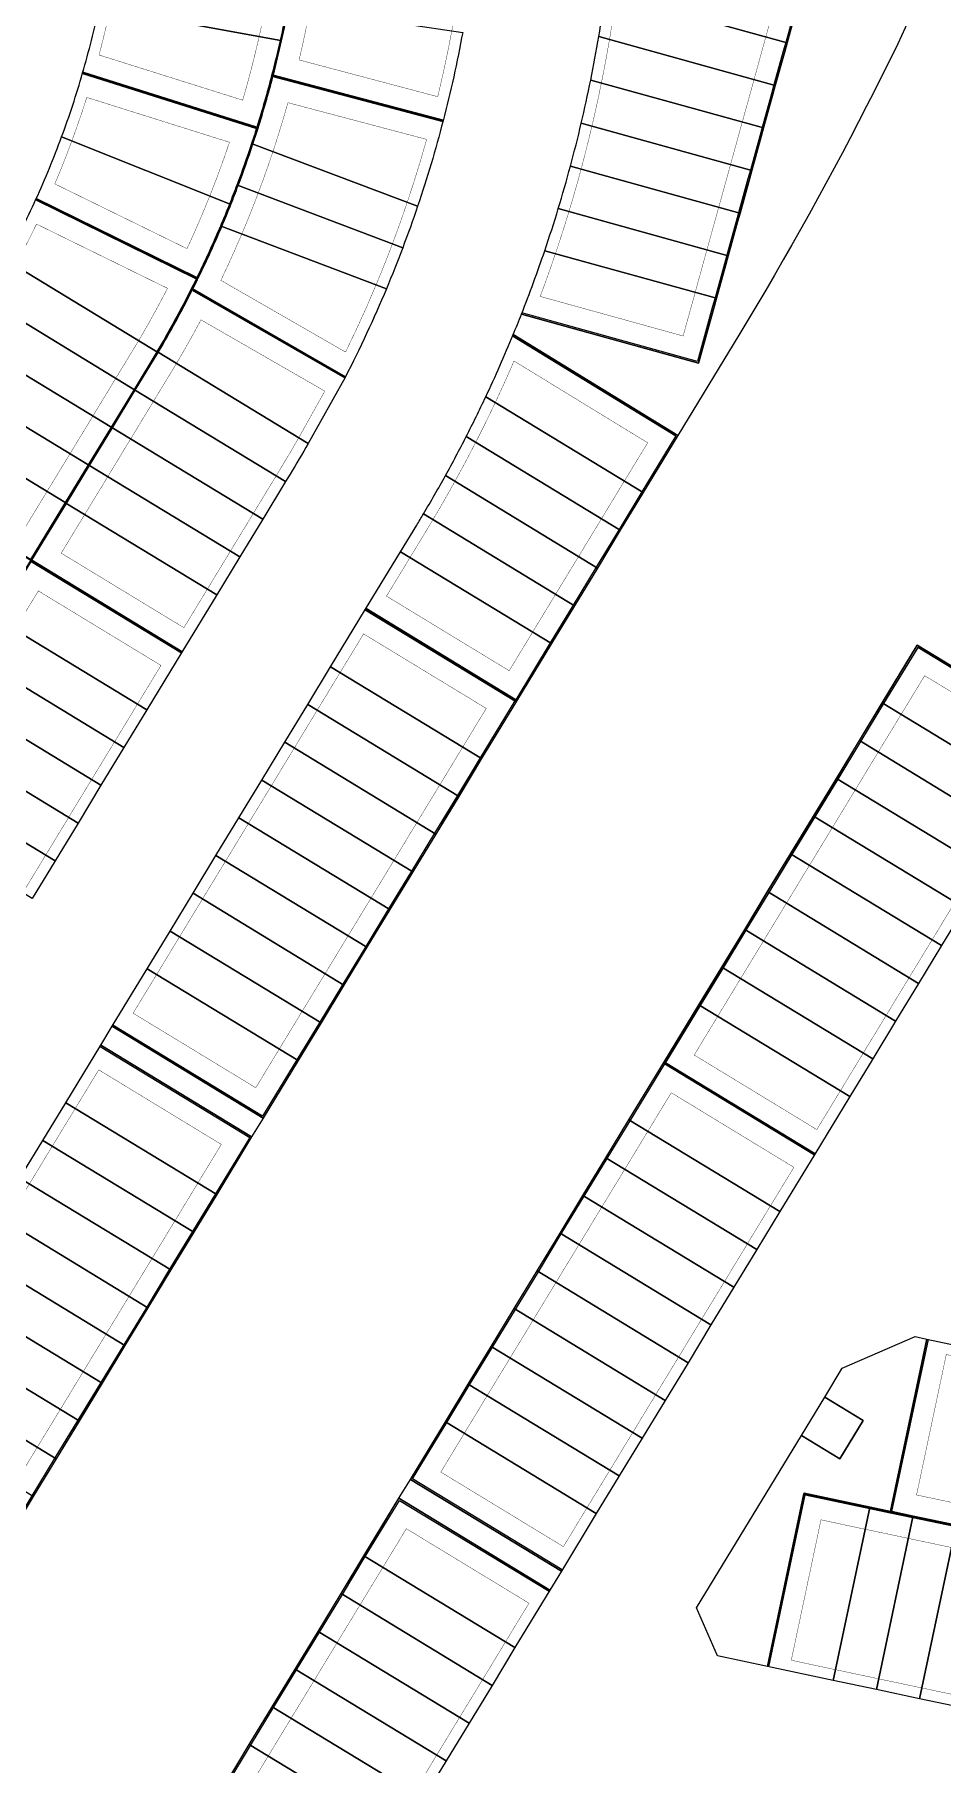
# Model space of a CAD drawing. Header units: centimetres. Extents: x -6122352 to 6876996, y -1694241 to 2592194.
# Drawn here: x 1573744 to 1697102, y -380865 to -145875 of the extents above; entities that cross this region are included whole.
import ezdxf

# ---------------------------------------------------------------- set-up
doc = ezdxf.new("R2010")
doc.units = ezdxf.units.CM
doc.header["$MEASUREMENT"] = 0
doc.linetypes.add('XR-AR-END-SETTING OUT PLAN$0$23261-XR-AR-SI-GF$0$HIDDEN', pattern=[0.375, 0.25, -0.125])
for name, color, linetype, lineweight, true_color in [('08-Compound Wall-2', 6, 'Continuous', 25, 0xff00ff), ('23585-XR-AR-DAMAC PLOT LIMITS$0$1-End units', 7, 'Continuous', 5, 0xf8991e), ('23585-XR-AR-DAMAC PLOT LIMITS$0$1-Open Space', 7, 'Continuous', 5, 0x90cf5a), ('23585-XR-AR-DAMAC PLOT LIMITS$0$1-Utility', 7, 'Continuous', 5, 0x8db1ff)]:
    doc.layers.add(name, color=color, linetype=linetype, lineweight=lineweight, true_color=true_color)
doc.layers.add('23585-XR-AR-BOUNDARY WALLS AND SETBACKS$0$setback', color=7, linetype='XR-AR-END-SETTING OUT PLAN$0$23261-XR-AR-SI-GF$0$HIDDEN')
doc.layers.add('@MI-REF LAYER', color=7, linetype='Continuous')
doc.layers.add('23585-XR-AR-DAMAC PLOT LIMITS$0$1-Mid units', color=41, linetype='Continuous', lineweight=5)
doc.layers.add('A-ANNO-TEXT', color=3, linetype='Continuous', lineweight=25)

# ---------------------------------------------------------------- blocks, each defined once
blk = doc.blocks.new('23585-XR-AR-BOUNDARY WALLS AND SETBACKS')
at = {"layer": '08-Compound Wall-2'}
for points in [[(497595.72, 2770035.63), (497620.9, 2770051.4), (497625.76, 2770043.64), (497628.94, 2770038.56), (497632.13, 2770033.47), (497632.78, 2770032.43), (497635.31, 2770028.38), (497635.96, 2770027.35), (497638.5, 2770023.3), (497639.14, 2770022.26), (497641.68, 2770018.21), (497642.33, 2770017.18), (497644.86, 2770013.13), (497645.51, 2770012.09), (497648.05, 2770008.04), (497648.7, 2770007.01), (497651.23, 2770002.96), (497651.88, 2770001.92), (497656.08, 2769995.2), (497634.93, 2769981.96)], [(497595.82, 2770035.46), (497620.84, 2770051.12), (497625.59, 2770043.53), (497628.77, 2770038.45), (497631.96, 2770033.36), (497632.61, 2770032.33), (497635.14, 2770028.28), (497635.79, 2770027.24), (497638.33, 2770023.19), (497638.97, 2770022.16), (497641.51, 2770018.11), (497642.16, 2770017.07), (497644.69, 2770013.02), (497645.34, 2770011.99), (497647.88, 2770007.94), (497648.53, 2770006.9), (497651.06, 2770002.85), (497651.71, 2770001.81), (497655.81, 2769995.26), (497634.83, 2769982.13)], [(497732.72, 2769999.46), (497704.43, 2769991.23), (497706.99, 2769982.44), (497708.66, 2769976.68), (497710.34, 2769970.92), (497712.02, 2769965.16), (497713.69, 2769959.4), (497715.37, 2769953.64), (497717.04, 2769947.88), (497718.72, 2769942.11), (497720.4, 2769936.35), (497722.95, 2769927.57)], [(497732.6, 2769999.21), (497704.68, 2769991.09), (497707.18, 2769982.5), (497708.86, 2769976.74), (497710.53, 2769970.98), (497712.21, 2769965.21), (497713.88, 2769959.45), (497715.56, 2769953.69), (497717.24, 2769947.93), (497718.91, 2769942.17), (497720.59, 2769936.41), (497723.12, 2769927.72), (497745.97, 2769934.37)], [(497636.23, 2769979.25), (497661.44, 2769986.51), (497663.98, 2769977.79), (497665.65, 2769972.03), (497667.33, 2769966.27), (497669, 2769960.51), (497670.68, 2769954.75), (497673.24, 2769945.96)], [(497636.28, 2769979.06), (497661.3, 2769986.26), (497663.78, 2769977.74), (497665.46, 2769971.98), (497667.14, 2769966.22), (497668.81, 2769960.45), (497670.49, 2769954.69), (497673.02, 2769946), (497650.16, 2769939.36)], [(497818.92, 2769960.06), (497832.81, 2769940.61), (497830.58, 2769939.01), (497825.45, 2769935.35), (497823.13, 2769933.69), (497820.57, 2769931.86), (497815.69, 2769928.37), (497810.81, 2769924.88), (497805.93, 2769921.39), (497801.05, 2769917.9), (497796.17, 2769914.42), (497791.28, 2769910.93), (497788.88, 2769909.21), (497774.98, 2769928.65)], [(497650.22, 2769939.16), (497673.07, 2769945.81), (497675.6, 2769937.12), (497677.28, 2769931.36), (497678.95, 2769925.6), (497680.63, 2769919.84), (497682.3, 2769914.08), (497683.98, 2769908.32), (497685.66, 2769902.56), (497687.33, 2769896.79), (497689.01, 2769891.03), (497691.51, 2769882.44), (497668.66, 2769875.79)], [(497673.24, 2769945.96), (497675.79, 2769937.18), (497677.47, 2769931.42), (497679.14, 2769925.66), (497680.82, 2769919.89), (497682.5, 2769914.13), (497684.17, 2769908.37), (497685.85, 2769902.61), (497687.52, 2769896.85), (497689.2, 2769891.09), (497691.76, 2769882.3), (497668.71, 2769875.6)], [(497764.46, 2769870.8), (497741.61, 2769864.16), (497739.11, 2769872.75), (497737.43, 2769878.51), (497735.76, 2769884.27), (497734.08, 2769890.03), (497732.41, 2769895.79), (497730.73, 2769901.55), (497729.05, 2769907.32), (497727.38, 2769913.08), (497725.7, 2769918.84), (497723.17, 2769927.53), (497746.03, 2769934.18)], [(497793.14, 2769882.63), (497779.24, 2769902.07), (497786.52, 2769907.27), (497788.84, 2769908.93), (497791.4, 2769910.76), (497796.28, 2769914.25), (497801.16, 2769917.74), (497806.04, 2769921.23), (497810.93, 2769924.72), (497815.81, 2769928.21), (497820.69, 2769931.7), (497823.17, 2769933.47), (497837.07, 2769914.03)], [(497764.52, 2769870.61), (497741.47, 2769863.91), (497738.92, 2769872.69), (497737.24, 2769878.45), (497735.57, 2769884.22), (497733.89, 2769889.98), (497732.21, 2769895.74), (497730.54, 2769901.5), (497728.86, 2769907.26), (497727.18, 2769913.02), (497725.51, 2769918.78), (497722.95, 2769927.57)], [(497792.97, 2769882.51), (497778.96, 2769902.12), (497786.4, 2769907.44), (497788.72, 2769909.09), (497774.82, 2769928.54)], [(497656.13, 2769853.33), (497633.18, 2769846.66), (497630.65, 2769855.35), (497628.97, 2769861.11), (497627.3, 2769866.87), (497625.62, 2769872.63), (497623.95, 2769878.39), (497622.27, 2769884.15), (497620.59, 2769889.91), (497618.92, 2769895.67), (497617.24, 2769901.44), (497614.71, 2769910.12), (497637.66, 2769916.8)], [(497669.55, 2769872.72), (497692.59, 2769879.42), (497695.15, 2769870.64), (497696.83, 2769864.88), (497698.5, 2769859.12), (497700.18, 2769853.35), (497701.86, 2769847.59), (497703.53, 2769841.83), (497705.21, 2769836.07), (497706.88, 2769830.31), (497708.56, 2769824.55), (497711.12, 2769815.76)], [(497669.61, 2769872.53), (497692.46, 2769879.18), (497694.96, 2769870.58), (497696.63, 2769864.82), (497698.31, 2769859.06), (497699.99, 2769853.3), (497701.66, 2769847.54), (497703.34, 2769841.78), (497705.02, 2769836.02), (497706.69, 2769830.25), (497708.37, 2769824.49), (497710.9, 2769815.8), (497688.04, 2769809.15)], [(497757.48, 2769808.89), (497754.92, 2769817.67), (497753.25, 2769823.43), (497751.57, 2769829.2), (497749.9, 2769834.96), (497748.22, 2769840.72), (497746.54, 2769846.48), (497744.87, 2769852.24), (497742.31, 2769861.03), (497765.36, 2769867.73)], [(497780.5, 2769815.69), (497757.64, 2769809.04), (497755.12, 2769817.73), (497753.44, 2769823.49), (497751.76, 2769829.25), (497750.09, 2769835.01), (497748.41, 2769840.77), (497746.74, 2769846.54), (497745.06, 2769852.3), (497742.56, 2769860.89), (497765.41, 2769867.54)]]:
    blk.add_lwpolyline(points, dxfattribs=at)
for points in [[(497608.32, 2769991.91), (497588.21, 2769979.01, 0.00825), (497585.52, 2769983.01, 0.008106), (497582.75, 2769986.85, 0.002181), (497581.98, 2769987.86, 0.008106), (497579.06, 2769991.58, 0.002182), (497578.25, 2769992.57, 0.008106), (497575.18, 2769996.17, 0.015975), (497568.78, 2770002.95), (497584.61, 2770020.92)], [(497551.9, 2769983.79), (497568.65, 2770002.8, -0.015954), (497575.03, 2769996.03, -0.008106), (497578.1, 2769992.44, -0.002182), (497578.9, 2769991.46, -0.008106), (497581.82, 2769987.74, -0.002181), (497582.59, 2769986.73, -0.008106), (497585.35, 2769982.9, -0.008421), (497588.09, 2769978.82, -0.012486), (497591.9, 2769972.62), (497570.44, 2769960.2)], [(497625.05, 2769958.59), (497602.24, 2769951.35, 0.002662), (497601.68, 2769952.8, 0.013318), (497598.65, 2769959.96, 0.005536), (497597.28, 2769962.89, 0.004752), (497596.05, 2769965.37, 0.010288), (497593.23, 2769970.68, 0.003854), (497592.12, 2769972.63, 0.012485), (497588.32, 2769978.85), (497608.43, 2769991.75)], [(497570.54, 2769960.03), (497592, 2769972.45, -0.003682), (497593.06, 2769970.58, -0.010288), (497595.87, 2769965.28, -0.004751), (497597.1, 2769962.8, -0.005536), (497598.47, 2769959.88, -0.013147), (497601.46, 2769952.82), (497578.82, 2769943.95)], [(497637.61, 2769916.99), (497614.66, 2769910.32), (497612.13, 2769919.01), (497610.45, 2769924.77), (497608.78, 2769930.53), (497607.1, 2769936.29), (497605.42, 2769942.05, 0.016495), (497602.31, 2769951.16), (497625.11, 2769958.4)], [(497578.9, 2769943.76), (497601.53, 2769952.63, -0.002652), (497602.09, 2769951.19, -0.016674), (497605.23, 2769941.99), (497605.23, 2769941.98), (497606.91, 2769936.24), (497608.58, 2769930.47), (497610.26, 2769924.71), (497611.94, 2769918.95), (497614.46, 2769910.26), (497591.52, 2769903.58)]]:
    blk.add_lwpolyline(points, format="xyb", dxfattribs=at)
at = {"layer": '23585-XR-AR-BOUNDARY WALLS AND SETBACKS$0$setback', "ltscale": 40, "const_width": 0.05}
blk.add_lwpolyline([(497626.4, 2770036.96), (497629.58, 2770031.88), (497630.23, 2770030.84), (497632.77, 2770026.79), (497633.42, 2770025.76), (497635.95, 2770021.71), (497636.6, 2770020.67), (497639.14, 2770016.62), (497639.79, 2770015.59), (497642.32, 2770011.54), (497642.97, 2770010.5), (497645.5, 2770006.45), (497646.15, 2770005.41), (497648.69, 2770001.37), (497649.34, 2770000.33), (497651.95, 2769996.15), (497634.87, 2769985.46, 0.008016), (497632.03, 2769990.83, 0.007979), (497629.03, 2769996.09, 0.007973), (497625.87, 2770001.25, 0.007975), (497622.54, 2770006.3, 0.007985), (497619.05, 2770011.25, 0.008003), (497615.4, 2770016.1, 0.008029), (497611.58, 2770020.84, 0.008065)], format="xyb", dxfattribs=at)
for points in [[(497605.46, 2769993.52), (497589.05, 2769983, 0.003406), (497587.9, 2769984.67, 0.008106), (497585.07, 2769988.58, 0.002181), (497584.29, 2769989.62, 0.008106), (497581.31, 2769993.41, 0.002182), (497580.48, 2769994.42, 0.008106), (497577.35, 2769998.09, 0.011558), (497572.68, 2770003.14), (497585.6, 2770017.8, -0.015317), (497592.61, 2770010.25, -0.008833), (497596.45, 2770005.7, -0.008833), (497600.12, 2770001.02, -0.013668)], [(497554.85, 2769982.9), (497568.7, 2769998.62, -0.010729), (497572.85, 2769994.11, -0.008106), (497575.86, 2769990.59, -0.002182), (497576.65, 2769989.63, -0.008106), (497579.51, 2769985.99, -0.002181), (497580.27, 2769984.99, -0.008106), (497582.98, 2769981.24, -0.008421), (497585.66, 2769977.24, -0.007406), (497587.91, 2769973.66), (497570.2, 2769963.41, 0.012279), (497566.67, 2769968.63, 0.011836), (497563.03, 2769973.49, 0.011845), (497559.16, 2769978.17, 0.012479)], [(497743.72, 2769936.73), (497742, 2769942.64), (497740.32, 2769948.4), (497738.65, 2769954.16), (497736.97, 2769959.92), (497735.3, 2769965.68), (497733.62, 2769971.44), (497731.94, 2769977.21), (497730.27, 2769982.97), (497729.94, 2769984.08, -0.05924), (497729.09, 2769989.24, -0.070766), (497729.68, 2769995.45), (497708.15, 2769989.19), (497709.87, 2769983.28), (497711.54, 2769977.52), (497713.22, 2769971.76), (497714.9, 2769966), (497716.57, 2769960.24), (497718.25, 2769954.48), (497719.93, 2769948.71), (497721.6, 2769942.95), (497723.28, 2769937.19), (497725, 2769931.29)], [(497622.58, 2769960.85), (497603.95, 2769954.94, 0.011371), (497601.29, 2769961.16, 0.005536), (497599.89, 2769964.15, 0.004752), (497598.64, 2769966.68, 0.010288), (497595.77, 2769972.09, 0.003854), (497594.63, 2769974.08, 0.007593), (497592.31, 2769977.96), (497608.72, 2769988.49, -0.013344), (497613.26, 2769980.74, -0.008833), (497616.04, 2769975.48, -0.008833), (497618.63, 2769970.12, -0.014976)], [(497638.94, 2769976.91), (497659.4, 2769982.8), (497661.09, 2769976.96), (497662.77, 2769971.19), (497664.45, 2769965.43), (497666.12, 2769959.67), (497667.8, 2769953.91), (497669.52, 2769948.01), (497650.79, 2769942.56), (497649.08, 2769948.46), (497647.9, 2769952.51, 0.002372), (497647.39, 2769954.24, 0.007976), (497645.55, 2769960, 0.007986), (497643.53, 2769965.71, 0.008005), (497641.32, 2769971.37, 0.007951)], [(497573.32, 2769958.29), (497590.91, 2769968.47, -0.00889), (497593.29, 2769963.98, -0.004752), (497594.49, 2769961.54, -0.005536), (497595.83, 2769958.68, -0.008067), (497597.67, 2769954.45), (497579.05, 2769947.15, 0.012284), (497576.3, 2769952.82, 0.012136)], [(497778.14, 2769929.06), (497783.14, 2769932.64), (497788.02, 2769936.13), (497792.9, 2769939.62), (497797.78, 2769943.1), (497802.66, 2769946.59), (497807.54, 2769950.08), (497812.43, 2769953.57, 0.000007), (497812.43, 2769953.57), (497817.43, 2769957.15), (497828.77, 2769941.29), (497823.77, 2769937.71), (497821.45, 2769936.05), (497818.88, 2769934.22), (497814, 2769930.73), (497809.12, 2769927.24), (497804.24, 2769923.75), (497799.36, 2769920.26), (497794.48, 2769916.77), (497789.6, 2769913.29), (497789.48, 2769913.2)], [(497624.59, 2769955.19), (497626.88, 2769948.25, -0.007095), (497628.28, 2769943.68), (497628.61, 2769942.55), (497630.28, 2769936.79), (497631.96, 2769931.03), (497633.64, 2769925.27), (497635.36, 2769919.36), (497616.63, 2769913.91), (497614.91, 2769919.82), (497613.24, 2769925.58), (497611.56, 2769931.34), (497609.88, 2769937.1), (497608.2, 2769942.88, 0.011381), (497606.08, 2769949.32)], [(497581.4, 2769941.63), (497599.86, 2769948.86, -0.014224), (497602.45, 2769941.16), (497602.45, 2769941.16), (497604.12, 2769935.42), (497605.8, 2769929.66), (497607.48, 2769923.9), (497609.15, 2769918.14), (497610.87, 2769912.24), (497592.15, 2769906.79), (497590.43, 2769912.69), (497588.75, 2769918.46), (497587.08, 2769924.22), (497585.4, 2769929.98, 0.011839), (497583.57, 2769935.77, 0.012181)], [(497652.47, 2769936.8), (497671.19, 2769942.25), (497672.91, 2769936.34), (497674.59, 2769930.58), (497676.26, 2769924.82), (497677.94, 2769919.06), (497679.62, 2769913.3), (497681.29, 2769907.53), (497682.97, 2769901.77), (497684.64, 2769896.01), (497686.32, 2769890.25), (497688.04, 2769884.35), (497669.31, 2769878.9), (497667.6, 2769884.8), (497665.92, 2769890.56, 0.000008), (497665.92, 2769890.56), (497664.24, 2769896.33), (497662.57, 2769902.09), (497660.89, 2769907.85), (497659.22, 2769913.61), (497657.54, 2769919.37), (497655.86, 2769925.13), (497654.19, 2769930.89)], [(497653.88, 2769855.7), (497635.15, 2769850.25), (497633.43, 2769856.16), (497631.76, 2769861.92), (497630.08, 2769867.68), (497628.41, 2769873.44), (497626.73, 2769879.2), (497625.05, 2769884.96), (497623.38, 2769890.72), (497621.7, 2769896.48), (497620.03, 2769902.25), (497618.31, 2769908.15), (497637.03, 2769913.6), (497638.75, 2769907.69), (497640.43, 2769901.93), (497642.1, 2769896.17), (497643.78, 2769890.41), (497645.45, 2769884.65), (497647.13, 2769878.89), (497648.81, 2769873.13), (497650.48, 2769867.36), (497652.16, 2769861.6, 0.000008), (497652.16, 2769861.6)]]:
    blk.add_lwpolyline(points, format="xyb", close=True, dxfattribs=at)
for points in [[(497762.24, 2769873.07), (497743.52, 2769867.63), (497741.8, 2769873.53), (497740.12, 2769879.29), (497738.45, 2769885.05), (497736.77, 2769890.81), (497735.09, 2769896.58), (497733.42, 2769902.34), (497731.74, 2769908.1), (497730.07, 2769913.86), (497728.39, 2769919.62), (497726.67, 2769925.53), (497745.4, 2769930.97), (497747.11, 2769925.07), (497748.79, 2769919.31), (497750.47, 2769913.55), (497752.14, 2769907.78), (497753.82, 2769902.02), (497755.49, 2769896.26), (497757.17, 2769890.5), (497758.85, 2769884.74), (497760.52, 2769878.98)], [(497794.54, 2769885.48), (497783.2, 2769901.34), (497788.21, 2769904.91), (497790.52, 2769906.57), (497793.09, 2769908.4), (497797.97, 2769911.89), (497802.85, 2769915.38), (497807.73, 2769918.87), (497812.61, 2769922.36), (497817.49, 2769925.85), (497822.37, 2769929.34), (497822.5, 2769929.43), (497833.84, 2769913.56), (497828.83, 2769909.99), (497823.95, 2769906.5), (497819.07, 2769903.01), (497814.19, 2769899.52), (497809.31, 2769896.03), (497804.43, 2769892.54), (497799.55, 2769889.05)], [(497671.83, 2769870.26), (497690.55, 2769875.7), (497692.27, 2769869.8), (497693.95, 2769864.04), (497695.62, 2769858.28), (497697.3, 2769852.52), (497698.97, 2769846.76), (497700.65, 2769840.99), (497702.33, 2769835.23), (497704, 2769829.47), (497705.68, 2769823.71), (497707.4, 2769817.81), (497688.67, 2769812.36), (497686.96, 2769818.26), (497685.28, 2769824.02), (497683.6, 2769829.78), (497681.93, 2769835.55), (497680.25, 2769841.31), (497678.58, 2769847.07), (497676.9, 2769852.83), (497675.22, 2769858.59), (497673.55, 2769864.35)], [(497778.25, 2769818.06), (497759.52, 2769812.61), (497757.81, 2769818.51), (497756.13, 2769824.27), (497754.45, 2769830.03), (497752.78, 2769835.8), (497751.1, 2769841.56), (497749.42, 2769847.32), (497747.75, 2769853.08), (497746.03, 2769858.98), (497764.75, 2769864.43), (497766.47, 2769858.53), (497768.15, 2769852.77), (497769.82, 2769847), (497771.5, 2769841.24), (497773.18, 2769835.48), (497774.85, 2769829.72), (497776.53, 2769823.96)]]:
    blk.add_lwpolyline(points, close=True, dxfattribs=at)
blk = doc.blocks.new('A$C9d9485f6')
at = {"layer": 'A-ANNO-TEXT', "rotation": 312.4881850805905}
blk.add_blockref('23585-XR-AR-BOUNDARY WALLS AND SETBACKS', (-2377088.53, -1504219.25), dxfattribs=at)
blk = doc.blocks.new('23585-XR-AR-DAMAC PLOT LIMITS')
at = {"layer": '23585-XR-AR-DAMAC PLOT LIMITS$0$1-End units', "color": 251, "true_color": 0x636466}
for points in [[(497656.08, 2769995.2), (497634.93, 2769981.96, 0.0122), (497630.71, 2769990.11), (497651.23, 2770002.96), (497651.88, 2770001.92)], [(497608.38, 2769991.83), (497588.18, 2769978.88, 0.008421), (497585.44, 2769982.95, 0.008106), (497582.67, 2769986.79), (497601.31, 2770001.92, -0.018134)], [(497730.59, 2769989.31), (497706.99, 2769982.44), (497704.43, 2769991.23), (497732.72, 2769999.46, 0.127624)], [(497614.58, 2769981.46), (497593.15, 2769970.63, 0.003854), (497592.04, 2769972.58, 0.012657), (497588.18, 2769978.88), (497608.38, 2769991.83, -0.01779)], [(497663.98, 2769977.79), (497639.93, 2769970.8, 0.012263), (497636.23, 2769979.25), (497661.44, 2769986.51)], [(497588.18, 2769978.88, -0.012658), (497592.04, 2769972.58), (497570.49, 2769960.12, 0.018065), (497565.45, 2769967.76), (497585.44, 2769982.95, -0.008421)], [(497593.15, 2769970.63, -0.010288), (497595.96, 2769965.33, -0.004751), (497597.19, 2769962.84), (497574.97, 2769952.14, 0.018052), (497570.49, 2769960.12), (497592.04, 2769972.58, -0.003853)], [(497625.08, 2769958.49), (497602.18, 2769951.23, 0.002824), (497601.59, 2769952.76, 0.013318), (497598.56, 2769959.92), (497619.99, 2769970.75, -0.019545)], [(497598.56, 2769959.92, -0.013318), (497601.59, 2769952.76), (497578.86, 2769943.85, 0.018052), (497574.97, 2769952.14), (497597.19, 2769962.84, -0.005536)], [(497628.31, 2769948.71), (497605.32, 2769942.02, 0.016675), (497602.18, 2769951.23), (497625.08, 2769958.49)], [(497602.18, 2769951.23, -0.016675), (497605.32, 2769942.02), (497605.33, 2769942), (497582.15, 2769935.28, 0.018117), (497578.86, 2769943.85), (497601.59, 2769952.76, -0.002824)]]:
    blk.add_lwpolyline(points, format="xyb", close=True, dxfattribs=at)
for points in [[(497673.24, 2769945.96), (497650.19, 2769939.26), (497647.64, 2769948.05), (497670.68, 2769954.75)], [(497675.79, 2769937.18), (497652.75, 2769930.47), (497650.19, 2769939.26), (497673.24, 2769945.96)], [(497743.44, 2769943.06), (497746, 2769934.27), (497722.95, 2769927.57), (497720.4, 2769936.35)], [(497722.95, 2769927.57), (497746, 2769934.27), (497748.55, 2769925.49), (497725.51, 2769918.78)], [(497796.22, 2769914.33), (497791.34, 2769910.84), (497788.78, 2769909.01), (497774.82, 2769928.54), (497782.27, 2769933.86)], [(497637.63, 2769916.9), (497614.6, 2769910.2), (497614.59, 2769910.19), (497612.03, 2769918.98), (497612.05, 2769918.98), (497635.08, 2769925.68)], [(497614.59, 2769910.19), (497591.54, 2769903.49), (497588.99, 2769912.28), (497612.03, 2769918.98)], [(497640.19, 2769908.11), (497617.14, 2769901.41), (497614.59, 2769910.19), (497614.6, 2769910.2), (497637.63, 2769916.9)], [(497786.46, 2769907.36), (497800.42, 2769887.83), (497792.98, 2769882.51), (497779.02, 2769902.03)], [(497691.76, 2769882.3), (497668.71, 2769875.6), (497666.16, 2769884.38), (497689.2, 2769891.09)], [(497695.15, 2769870.64), (497672.11, 2769863.93), (497669.55, 2769872.72), (497692.59, 2769879.42)], [(497761.96, 2769879.4), (497764.52, 2769870.61), (497741.48, 2769863.91), (497738.92, 2769872.69)], [(497742.31, 2769861.03), (497765.36, 2769867.73), (497767.91, 2769858.95), (497744.87, 2769852.24)]]:
    blk.add_lwpolyline(points, close=True, dxfattribs=at)
at = {"layer": '23585-XR-AR-DAMAC PLOT LIMITS$0$1-Mid units', "color": 251, "true_color": 0x636466}
for points in [[(497632.13, 2770033.47), (497610.42, 2770019.88, 0.008065), (497606.47, 2770024.48), (497628.94, 2770038.56)], [(497635.31, 2770028.38), (497614.21, 2770015.18, 0.008029), (497610.42, 2770019.88), (497632.13, 2770033.47), (497632.78, 2770032.43)], [(497638.5, 2770023.3), (497617.84, 2770010.37, 0.008003), (497614.21, 2770015.18), (497635.31, 2770028.38), (497635.96, 2770027.35)], [(497641.68, 2770018.21), (497621.3, 2770005.46, 0.007985), (497617.84, 2770010.37), (497638.5, 2770023.3), (497639.14, 2770022.26)], [(497644.86, 2770013.13), (497624.6, 2770000.44, 0.007975), (497621.3, 2770005.46), (497641.68, 2770018.21), (497642.33, 2770017.18)], [(497648.05, 2770008.04), (497627.74, 2769995.33, 0.007973), (497624.6, 2770000.44), (497644.86, 2770013.13), (497645.51, 2770012.09)], [(497651.23, 2770002.96), (497630.71, 2769990.11, 0.007979), (497627.74, 2769995.33), (497648.05, 2770008.04), (497648.7, 2770007.01)], [(497731.71, 2769983.39), (497708.67, 2769976.68), (497706.99, 2769982.44), (497730.59, 2769989.31, 0.059212), (497731.39, 2769984.5)], [(497582.67, 2769986.79, -0.008106), (497585.44, 2769982.95), (497565.45, 2769967.76, 0.011836), (497561.85, 2769972.56), (497581.9, 2769987.8, -0.002181)], [(497617.38, 2769976.15), (497595.96, 2769965.33, 0.010288), (497593.15, 2769970.63), (497614.58, 2769981.46, -0.008833)], [(497665.65, 2769972.03), (497642.12, 2769965.19, 0.008005), (497639.93, 2769970.8), (497663.98, 2769977.79)], [(497619.99, 2769970.75), (497598.56, 2769959.92, 0.005536), (497597.19, 2769962.84, 0.004752), (497595.96, 2769965.33), (497617.38, 2769976.15, -0.008833)], [(497667.33, 2769966.27), (497644.13, 2769959.52, 0.007986), (497642.12, 2769965.19), (497665.65, 2769972.03)], [(497669, 2769960.51), (497645.95, 2769953.8, 0.007976), (497644.13, 2769959.52), (497667.33, 2769966.27)], [(497670.68, 2769954.75), (497647.64, 2769948.05), (497646.46, 2769952.09, 0.002372), (497645.95, 2769953.8), (497669, 2769960.51)], [(497630.05, 2769942.97), (497607, 2769936.26), (497605.33, 2769942), (497605.32, 2769942.02), (497628.31, 2769948.71, -0.007103), (497629.72, 2769944.1)], [(497607, 2769936.26), (497583.96, 2769929.56, 0.011839), (497582.15, 2769935.28), (497605.33, 2769942)]]:
    blk.add_lwpolyline(points, format="xyb", close=True, dxfattribs=at)
for points in [[(497708.67, 2769976.68), (497731.71, 2769983.39), (497733.39, 2769977.62), (497710.34, 2769970.92)], [(497710.34, 2769970.92), (497733.39, 2769977.62), (497735.06, 2769971.86), (497712.02, 2769965.16)], [(497712.02, 2769965.16), (497735.06, 2769971.86), (497736.74, 2769966.1), (497713.69, 2769959.4)], [(497736.74, 2769966.1), (497738.41, 2769960.34), (497715.37, 2769953.64), (497713.69, 2769959.4)], [(497738.41, 2769960.34), (497740.09, 2769954.58), (497717.05, 2769947.88), (497715.37, 2769953.64)], [(497740.09, 2769954.58), (497741.77, 2769948.82), (497718.72, 2769942.11), (497717.05, 2769947.88)], [(497741.77, 2769948.82), (497743.44, 2769943.06), (497720.4, 2769936.35), (497718.72, 2769942.11)], [(497631.72, 2769937.21), (497608.69, 2769930.51), (497608.68, 2769930.5), (497607, 2769936.26), (497630.05, 2769942.97)], [(497633.4, 2769931.45), (497610.37, 2769924.75), (497610.36, 2769924.74), (497608.68, 2769930.5), (497608.69, 2769930.51), (497631.72, 2769937.21)], [(497677.47, 2769931.42), (497654.42, 2769924.71), (497652.75, 2769930.47), (497675.79, 2769937.18)], [(497608.68, 2769930.5), (497585.64, 2769923.8), (497583.96, 2769929.56), (497607, 2769936.26)], [(497610.36, 2769924.74), (497587.31, 2769918.04), (497585.64, 2769923.8), (497608.68, 2769930.5)], [(497635.08, 2769925.68), (497612.05, 2769918.98), (497612.03, 2769918.98), (497610.36, 2769924.74), (497610.37, 2769924.75), (497633.4, 2769931.45)], [(497679.14, 2769925.66), (497656.1, 2769918.95), (497654.42, 2769924.71), (497677.47, 2769931.42)], [(497680.82, 2769919.89), (497657.78, 2769913.19), (497656.1, 2769918.95), (497679.14, 2769925.66)], [(497748.55, 2769925.49), (497750.23, 2769919.73), (497727.19, 2769913.02), (497725.51, 2769918.78)], [(497612.03, 2769918.98), (497588.99, 2769912.28), (497587.31, 2769918.04), (497610.36, 2769924.74)], [(497682.5, 2769914.13), (497659.45, 2769907.43), (497657.78, 2769913.19), (497680.82, 2769919.89)], [(497727.19, 2769913.02), (497750.23, 2769919.73), (497751.91, 2769913.96), (497728.86, 2769907.26)], [(497801.11, 2769917.82), (497815.06, 2769898.3), (497810.18, 2769894.81), (497796.22, 2769914.33)], [(497684.17, 2769908.37), (497661.13, 2769901.67), (497659.45, 2769907.43), (497682.5, 2769914.13)], [(497751.91, 2769913.96), (497753.58, 2769908.2), (497730.54, 2769901.5), (497728.86, 2769907.26)], [(497796.22, 2769914.33), (497810.18, 2769894.81), (497805.3, 2769891.32), (497791.34, 2769910.84)], [(497805.3, 2769891.32), (497800.42, 2769887.83), (497786.46, 2769907.36), (497788.78, 2769909.01), (497791.34, 2769910.84)], [(497641.87, 2769902.35), (497618.82, 2769895.65), (497617.14, 2769901.41), (497640.19, 2769908.11)], [(497685.85, 2769902.61), (497662.8, 2769895.91), (497661.13, 2769901.67), (497684.17, 2769908.37)], [(497753.58, 2769908.2), (497755.26, 2769902.44), (497732.21, 2769895.74), (497730.54, 2769901.5)], [(497643.54, 2769896.59), (497620.5, 2769889.88), (497618.82, 2769895.65), (497641.87, 2769902.35)], [(497687.52, 2769896.85), (497664.48, 2769890.15), (497662.8, 2769895.91), (497685.85, 2769902.61)], [(497755.26, 2769902.44), (497756.94, 2769896.68), (497733.89, 2769889.98), (497732.21, 2769895.74)], [(497689.2, 2769891.09), (497666.16, 2769884.38), (497664.48, 2769890.15), (497687.52, 2769896.85)], [(497756.94, 2769896.68), (497758.61, 2769890.92), (497735.57, 2769884.22), (497733.89, 2769889.98)], [(497645.22, 2769890.83), (497622.17, 2769884.12), (497620.5, 2769889.88), (497643.54, 2769896.59)], [(497646.89, 2769885.07), (497623.85, 2769878.36), (497622.17, 2769884.12), (497645.22, 2769890.83)], [(497758.61, 2769890.92), (497760.29, 2769885.16), (497737.24, 2769878.45), (497735.57, 2769884.22)], [(497648.57, 2769879.31), (497625.53, 2769872.6), (497623.85, 2769878.36), (497646.89, 2769885.07)], [(497760.29, 2769885.16), (497761.96, 2769879.4), (497738.92, 2769872.69), (497737.24, 2769878.45)], [(497696.83, 2769864.88), (497673.78, 2769858.17), (497672.11, 2769863.93), (497695.15, 2769870.64)], [(497698.5, 2769859.12), (497675.46, 2769852.41), (497673.78, 2769858.17), (497696.83, 2769864.88)], [(497700.18, 2769853.35), (497677.13, 2769846.65), (497675.46, 2769852.41), (497698.5, 2769859.12)], [(497744.87, 2769852.24), (497767.91, 2769858.95), (497769.59, 2769853.19), (497746.55, 2769846.48)], [(497701.86, 2769847.59), (497678.81, 2769840.89), (497677.13, 2769846.65), (497700.18, 2769853.35)], [(497746.55, 2769846.48), (497769.59, 2769853.19), (497771.27, 2769847.42), (497748.22, 2769840.72)], [(497703.53, 2769841.83), (497680.49, 2769835.13), (497678.81, 2769840.89), (497701.86, 2769847.59)], [(497748.22, 2769840.72), (497771.27, 2769847.42), (497772.94, 2769841.66), (497749.9, 2769834.96)], [(497705.21, 2769836.07), (497682.16, 2769829.37), (497680.49, 2769835.13), (497703.53, 2769841.83)], [(497749.9, 2769834.96), (497772.94, 2769841.66), (497774.62, 2769835.9), (497751.57, 2769829.2)], [(497706.88, 2769830.31), (497683.84, 2769823.6), (497682.16, 2769829.37), (497705.21, 2769836.07)], [(497751.57, 2769829.2), (497774.62, 2769835.9), (497776.29, 2769830.14), (497753.25, 2769823.43)], [(497708.56, 2769824.55), (497685.52, 2769817.84), (497683.84, 2769823.6), (497706.88, 2769830.31)], [(497753.25, 2769823.43), (497776.29, 2769830.14), (497777.97, 2769824.38), (497754.93, 2769817.67)]]:
    blk.add_lwpolyline(points, close=True, dxfattribs=at)
at = {"layer": '23585-XR-AR-DAMAC PLOT LIMITS$0$1-Open Space', "color": 251, "true_color": 0x636466}
blk.add_lwpolyline([(497630.08, 2770072.78, -0.039701), (497656.99, 2770001.81), (497661.44, 2769986.51), (497636.23, 2769979.25, 0.003988), (497634.93, 2769981.96), (497656.08, 2769995.2), (497651.88, 2770001.92), (497651.23, 2770002.96), (497648.7, 2770007.01), (497648.05, 2770008.04), (497645.51, 2770012.09), (497644.86, 2770013.13), (497642.33, 2770017.18), (497641.68, 2770018.21), (497639.14, 2770022.26), (497638.5, 2770023.3), (497635.96, 2770027.35), (497635.31, 2770028.38), (497632.78, 2770032.43), (497632.13, 2770033.47), (497628.94, 2770038.56)], format="xyb", dxfattribs=at)
for points in [[(497788.78, 2769909.01), (497786.46, 2769907.36), (497779.02, 2769902.03), (497792.98, 2769882.51), (497787.32, 2769878.47), (497780.62, 2769880.79), (497772.96, 2769907.11), (497778.82, 2769908.82), (497777.12, 2769914.67), (497771.26, 2769912.97), (497769.97, 2769917.38), (497773.51, 2769927.6), (497774.82, 2769928.54)], [(497692.59, 2769879.42), (497669.55, 2769872.72), (497668.71, 2769875.6), (497691.76, 2769882.3)], [(497764.52, 2769870.61), (497765.36, 2769867.73), (497742.31, 2769861.03), (497741.48, 2769863.91)]]:
    blk.add_lwpolyline(points, close=True, dxfattribs=at)
at = {"layer": '23585-XR-AR-DAMAC PLOT LIMITS$0$1-Utility', "color": 251, "true_color": 0x636466}
blk.add_lwpolyline([(497772.96, 2769907.11), (497771.26, 2769912.97), (497777.12, 2769914.67), (497778.82, 2769908.82)], close=True, dxfattribs=at)
blk = doc.blocks.new('A$Cf093b529')
at = {"layer": 'A-ANNO-TEXT'}
blk.add_blockref('23585-XR-AR-DAMAC PLOT LIMITS', (-495391.99, -2768603.44), dxfattribs=at)

msp = doc.modelspace()

# ---------------------------------------------------------------- block references
at = {"layer": '@MI-REF LAYER', "xscale": 1000, "yscale": 1000, "zscale": 1000}
msp.add_blockref('A$C9d9485f6', (-23958.95046, 48155.57226), dxfattribs=at)
at = {"layer": '@MI-REF LAYER', "xscale": 1000, "yscale": 1000, "zscale": 1000, "rotation": 312.4882903633292}
msp.add_blockref('A$Cf093b529', (-891608.73293, 539022.72011), dxfattribs=at)

doc.saveas('drawing.dxf')
